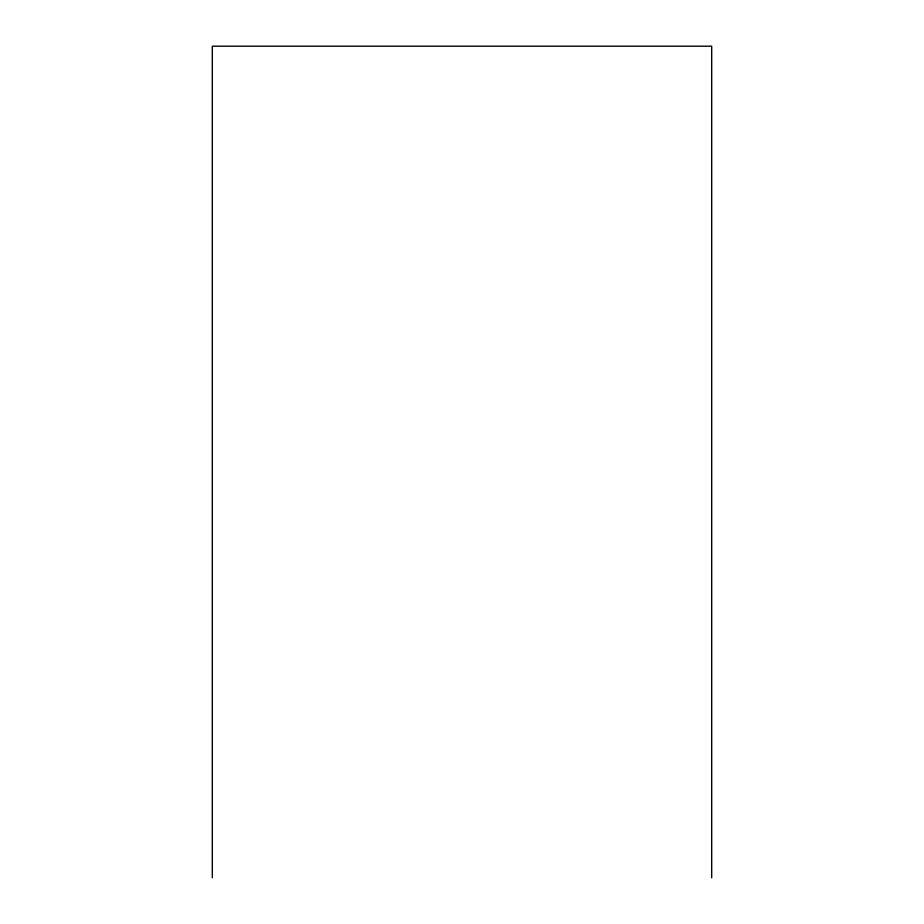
<?xml version="1.0" encoding="UTF-8"?>
<svg xmlns="http://www.w3.org/2000/svg" width="924" height="924" viewBox="0 0 924 924"><rect width="100%" height="100%" fill="white"/><g stroke="black" fill="none" stroke-linecap="round" stroke-linejoin="round"><path stroke-width="1.39" d="M711.688 877.8L711.688 46.2L212.312 46.2L212.312 877.8"/></g></svg>
